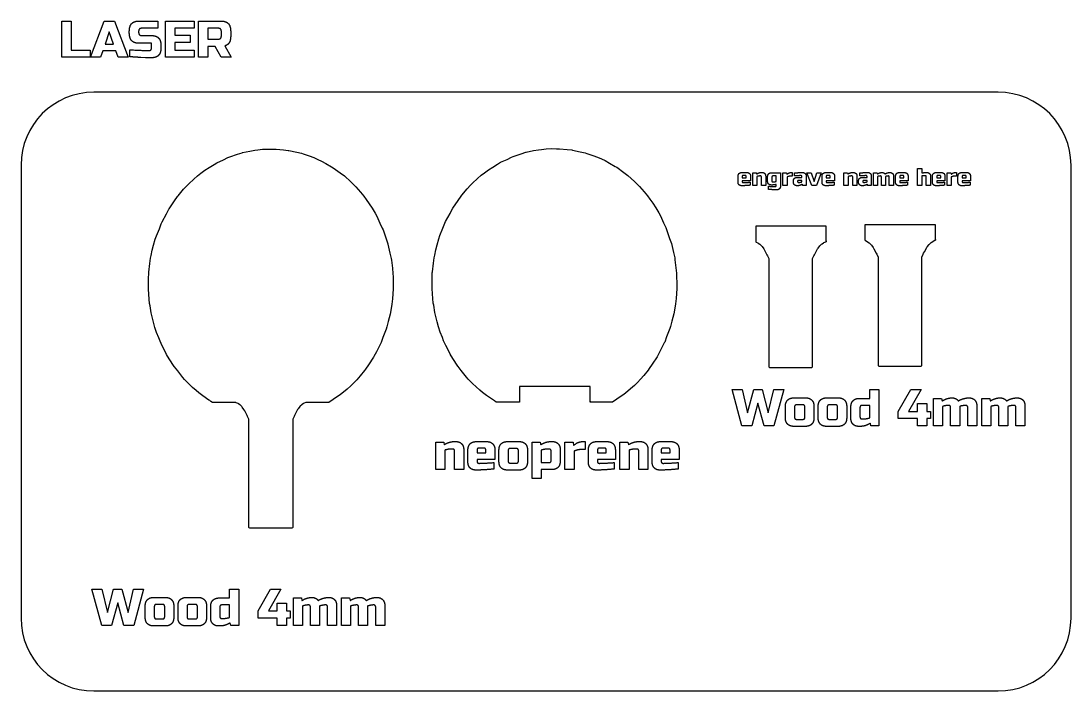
# Model space of a CAD drawing. Header units: millimetres. Extents: x -428 to 298, y -146 to 695.
# Drawn here: x -423 to 298, y 235 to 695 of the extents above; entities that cross this region are included whole.
import ezdxf

# ---------------------------------------------------------------- set-up
doc = ezdxf.new("R2010")
doc.units = ezdxf.units.MM
doc.header["$MEASUREMENT"] = 0
doc.layers.add('Predefinito', color=18, linetype='Continuous', true_color=0x000000)

msp = doc.modelspace()

# ---------------------------------------------------------------- linework, layer by layer
at = {"layer": 'Predefinito'}
for p, q in [((-394.87, 670), (-394.87, 694.9)), ((-394.87, 694.9), (-388.46, 694.9)), ((-388.46, 694.9), (-388.46, 674.98)), ((-375.38, 670), (-365.95, 694.9)), ((-365.95, 694.9), (-358.84, 694.9)), ((-358.84, 694.9), (-349.41, 670)), ((-341.5, 694.9), (-329.02, 694.9)), ((-329.02, 694.9), (-329.02, 689.92)), ((-323.73, 670), (-323.73, 694.9)), ((-323.73, 694.9), (-303.98, 694.9)), ((-303.98, 694.9), (-303.98, 689.92)), ((-301.07, 694.9), (-286.13, 694.9)), ((-301.07, 670), (-301.07, 694.9)), ((-362.39, 687.43), (-365.24, 679.07)), ((-359.55, 679.07), (-362.39, 687.43)), ((-348.62, 686.72), (-348.62, 687.79)), ((-342.22, 687.79), (-342.22, 687.07)), ((-329.02, 689.92), (-340.08, 689.92)), ((-303.98, 689.92), (-317.32, 689.92)), ((-317.32, 689.92), (-317.32, 685.12)), ((-317.32, 685.12), (-306.83, 685.12)), ((-306.83, 685.12), (-306.83, 680.14)), ((-287.56, 689.92), (-294.67, 689.92)), ((-294.67, 689.92), (-294.67, 682.45)), ((-285.42, 684.58), (-285.42, 687.79)), ((-279.02, 687.79), (-279.02, 684.58)), ((-365.24, 679.07), (-359.55, 679.07)), ((-333.32, 679.6), (-341.5, 679.6)), ((-340.08, 684.94), (-333.68, 684.94)), ((-333.32, 676.4), (-333.32, 679.6)), ((-326.92, 678.18), (-326.92, 676.4)), ((-306.83, 680.14), (-317.32, 680.14)), ((-317.32, 680.14), (-317.32, 674.98)), ((-294.67, 682.45), (-287.56, 682.45)), ((-283.11, 677.83), (-278.66, 670)), ((-388.46, 674.98), (-375.48, 674.98)), ((-375.48, 674.98), (-375.48, 670)), ((-366.84, 674.45), (-368.44, 670)), ((-357.95, 674.45), (-366.84, 674.45)), ((-356.35, 670), (-357.95, 674.45)), ((-348.3, 670.36), (-348.3, 675.16)), ((-317.32, 674.98), (-303.98, 674.98)), ((-303.98, 674.98), (-303.98, 670)), ((-289.69, 677.47), (-294.67, 677.47)), ((-294.67, 677.47), (-294.67, 670)), ((-285.6, 670), (-289.69, 677.47)), ((-375.48, 670), (-394.87, 670)), ((-368.44, 670), (-375.38, 670)), ((-349.41, 670), (-356.35, 670)), ((-337.52, 669.71), (-340.79, 669.86)), ((-303.98, 670), (-323.73, 670)), ((-294.67, 670), (-301.07, 670)), ((-278.66, 670), (-285.6, 670)), ((248, 646), (-373, 646)), ((-265.82, 605.63, 11), (-262.49, 606.26, 11)), ((-262.49, 606.26, 11), (-260.45, 606.47, 11)), ((-260.45, 606.47, 11), (-257.06, 606.83, 11)), ((-257.06, 606.83, 11), (-253.69, 607, 11)), ((-253.69, 607, 11), (-249.95, 606.98, 11)), ((-249.95, 606.98, 11), (-247.88, 606.97, 11)), ((-247.88, 606.97, 11), (-242.83, 606.41, 11)), ((-242.83, 606.41, 11), (-239.46, 606.11, 11)), ((-239.46, 606.11, 11), (-239.1, 606.07, 11)), ((-239.1, 606.07, 11), (-233.7, 604.88, 11)), ((-288.46, 597.62, 11), (-283.96, 599.65, 11)), ((-283.96, 599.65, 11), (-280.88, 601.16, 11)), ((-280.88, 601.16, 11), (-279.69, 601.7, 11)), ((-279.69, 601.7, 11), (-274.41, 603.41, 11)), ((-274.41, 603.41, 11), (-271.19, 604.49, 11)), ((-271.19, 604.49, 11), (-270.83, 604.57, 11)), ((-270.83, 604.57, 11), (-265.82, 605.63, 11)), ((-233.7, 604.88, 11), (-230.4, 604.12, 11)), ((-230.4, 604.12, 11), (-229.18, 603.71, 11)), ((-229.18, 603.71, 11), (-225.08, 602.34, 11)), ((-225.08, 602.34, 11), (-221.89, 601.14, 11)), ((-221.89, 601.14, 11), (-219.24, 599.93, 11)), ((-219.24, 599.93, 11), (-216.7, 598.77, 11)), ((-216.7, 598.77, 11), (-213.67, 597.14, 11)), ((-423, 596), (-423, 285)), ((-299.45, 590.42, 11), (-296.76, 592.46, 11)), ((-296.76, 592.46, 11), (-293.87, 594.39, 11)), ((-293.87, 594.39, 11), (-290.46, 596.42, 11)), ((-290.46, 596.42, 11), (-288.46, 597.62, 11)), ((-213.67, 597.14, 11), (-209.79, 594.85, 11)), ((-209.79, 594.85, 11), (-208.66, 594.19, 11)), ((-208.66, 594.19, 11), (-203.79, 590.58, 11)), ((192.59, 581.99), (192.59, 593.55)), ((192.59, 593.55), (195.48, 593.55)), ((195.48, 593.55), (195.48, 590.58)), ((298, 285), (298, 596)), ((-307.7, 583.24, 11), (-304.33, 586.42, 11)), ((-304.33, 586.42, 11), (-301.69, 588.73, 11)), ((-301.69, 588.73, 11), (-299.45, 590.42, 11)), ((-203.79, 590.58, 11), (-200.97, 588.54, 11)), ((-200.97, 588.54, 11), (-200.95, 588.52, 11)), ((-200.95, 588.52, 11), (-196.48, 584.42, 11)), ((-196.48, 584.42, 11), (-193.92, 582.01, 11)), ((69.36, 584.3), (69.36, 588.27)), ((72.01, 590.91), (75.31, 590.91)), ((72.25, 588.18), (72.25, 587.27)), ((72.25, 587.27), (75.06, 587.27)), ((77.95, 585.21), (72.25, 585.21)), ((72.25, 585.21), (72.25, 584.55)), ((74.4, 588.84), (72.91, 588.84)), ((75.06, 587.27), (75.06, 588.18)), ((77.62, 584.22), (77.62, 582.15)), ((77.95, 588.27), (77.95, 585.21)), ((79.42, 581.99), (79.42, 590.74)), ((79.42, 590.74), (81.98, 590.74)), ((81.98, 590.74), (82.15, 589.92)), ((82.32, 588.18), (82.32, 581.99)), ((84.88, 588.51), (84.3, 588.51)), ((85.12, 590.91), (85.87, 590.91)), ((85.46, 581.99), (85.46, 587.93)), ((88.35, 588.43), (88.35, 581.99)), ((89.7, 584.8), (89.7, 588.1)), ((92.35, 590.74), (98.46, 590.74)), ((92.59, 587.85), (92.59, 585.13)), ((93.17, 584.55), (93.58, 584.55)), ((95.57, 588.51), (93.25, 588.51)), ((95.57, 584.71), (95.57, 588.51)), ((98.46, 590.74), (98.46, 581.49)), ((100.15, 581.99), (100.15, 590.74)), ((100.15, 590.74), (102.72, 590.74)), ((102.72, 590.74), (102.88, 589.67)), ((103.05, 587.85), (103.05, 581.99)), ((106.6, 588.35), (105.19, 588.35)), ((105.85, 590.91), (106.6, 590.91)), ((106.6, 590.91), (106.6, 588.35)), ((107.38, 584.3), (107.38, 585.04)), ((108.21, 588.51), (108.21, 590.58)), ((109.86, 587.52), (113.25, 587.52)), ((110.27, 584.88), (110.27, 584.71)), ((113.25, 585.46), (110.85, 585.46)), ((110.85, 584.14), (111.26, 584.14)), ((113.25, 587.52), (113.25, 588.18)), ((113.25, 584.47), (113.25, 585.46)), ((116.14, 588.43), (116.14, 581.99)), ((119.93, 581.99), (116.62, 590.74)), ((116.62, 590.74), (119.68, 590.74)), ((119.68, 590.74), (121.58, 584.8)), ((121.58, 584.8), (123.48, 590.74)), ((126.53, 590.74), (123.23, 581.99)), ((123.48, 590.74), (126.53, 590.74)), ((127.03, 584.3), (127.03, 588.27)), ((129.68, 590.91), (132.98, 590.91)), ((129.92, 588.18), (129.92, 587.27)), ((129.92, 587.27), (132.73, 587.27)), ((135.62, 585.21), (129.92, 585.21)), ((129.92, 585.21), (129.92, 584.55)), ((132.07, 588.84), (130.59, 588.84)), ((132.73, 587.27), (132.73, 588.18)), ((135.29, 584.22), (135.29, 582.15)), ((135.62, 588.27), (135.62, 585.21)), ((142.08, 581.99), (142.08, 590.74)), ((142.08, 590.74), (144.64, 590.74)), ((144.64, 590.74), (144.81, 589.92)), ((144.98, 588.18), (144.98, 581.99)), ((147.54, 588.51), (146.96, 588.51)), ((147.78, 590.91), (148.53, 590.91)), ((148.12, 581.99), (148.12, 587.93)), ((151.01, 588.43), (151.01, 581.99)), ((152.11, 584.3), (152.11, 585.04)), ((152.94, 588.51), (152.94, 590.58)), ((154.59, 587.52), (157.98, 587.52)), ((155.01, 584.88), (155.01, 584.71)), ((157.98, 585.46), (155.58, 585.46)), ((155.58, 584.14), (156, 584.14)), ((157.98, 587.52), (157.98, 588.18)), ((157.98, 584.47), (157.98, 585.46)), ((160.87, 588.43), (160.87, 581.99)), ((162.35, 581.99), (162.35, 590.74)), ((162.35, 590.74), (164.91, 590.74)), ((164.91, 590.74), (165.07, 589.92)), ((165.24, 588.18), (165.24, 581.99)), ((167.22, 588.51), (167.14, 588.51)), ((167.8, 581.99), (167.8, 587.93)), ((168.05, 590.91), (168.21, 590.91)), ((170.69, 588.18), (170.69, 581.99)), ((172.67, 588.51), (172.59, 588.51)), ((173.25, 581.99), (173.25, 587.93)), ((173.5, 590.91), (173.66, 590.91)), ((176.14, 588.43), (176.14, 581.99)), ((177.54, 584.3), (177.54, 588.27)), ((180.18, 590.91), (183.48, 590.91)), ((180.43, 588.18), (180.43, 587.27)), ((180.43, 587.27), (183.24, 587.27)), ((186.13, 585.21), (180.43, 585.21)), ((180.43, 585.21), (180.43, 584.55)), ((182.57, 588.84), (181.09, 588.84)), ((183.24, 587.27), (183.24, 588.18)), ((185.8, 584.22), (185.8, 582.15)), ((186.13, 588.27), (186.13, 585.21)), ((195.48, 588.51), (195.48, 581.99)), ((198.04, 588.68), (197.46, 588.68)), ((198.29, 590.91), (199.03, 590.91)), ((198.62, 581.99), (198.62, 588.1)), ((201.51, 588.43), (201.51, 581.99)), ((202.86, 584.3), (202.86, 588.27)), ((205.51, 590.91), (208.81, 590.91)), ((205.76, 588.18), (205.76, 587.27)), ((205.76, 587.27), (208.56, 587.27)), ((211.46, 585.21), (205.76, 585.21)), ((205.76, 585.21), (205.76, 584.55)), ((207.9, 588.84), (206.42, 588.84)), ((208.56, 587.27), (208.56, 588.18)), ((211.13, 584.22), (211.13, 582.15)), ((211.46, 588.27), (211.46, 585.21)), ((212.93, 581.99), (212.93, 590.74)), ((212.93, 590.74), (215.49, 590.74)), ((215.49, 590.74), (215.65, 589.67)), ((215.82, 587.85), (215.82, 581.99)), ((219.37, 588.35), (217.97, 588.35)), ((218.63, 590.91), (219.37, 590.91)), ((219.37, 590.91), (219.37, 588.35)), ((220.4, 584.3), (220.4, 588.27)), ((223.04, 590.91), (226.35, 590.91)), ((223.29, 588.18), (223.29, 587.27)), ((223.29, 587.27), (226.1, 587.27)), ((228.99, 585.21), (223.29, 585.21)), ((223.29, 585.21), (223.29, 584.55)), ((225.44, 588.84), (223.95, 588.84)), ((226.1, 587.27), (226.1, 588.18)), ((228.66, 584.22), (228.66, 582.15)), ((228.99, 588.27), (228.99, 585.21)), ((-315.08, 575, 11), (-311.36, 579.37, 11)), ((-311.36, 579.37, 11), (-308.99, 582.02, 11)), ((-308.99, 582.02, 11), (-307.7, 583.24, 11)), ((-193.92, 582.01, 11), (-193.01, 580.99, 11)), ((-193.01, 580.99, 11), (-189.81, 577.38, 11)), ((-189.81, 577.38, 11), (-187.54, 574.64, 11)), ((82.32, 581.99), (79.42, 581.99)), ((88.35, 581.99), (85.46, 581.99)), ((90.2, 579.34), (90.2, 581.49)), ((92.76, 582.32), (92.18, 582.32)), ((95.57, 581.82), (95.57, 582.65)), ((103.05, 581.99), (100.15, 581.99)), ((110.44, 581.82), (109.86, 581.82)), ((113.58, 581.99), (113.41, 582.81)), ((116.14, 581.99), (113.58, 581.99)), ((123.23, 581.99), (119.93, 581.99)), ((144.98, 581.99), (142.08, 581.99)), ((151.01, 581.99), (148.12, 581.99)), ((155.17, 581.82), (154.59, 581.82)), ((158.31, 581.99), (158.15, 582.81)), ((160.87, 581.99), (158.31, 581.99)), ((165.24, 581.99), (162.35, 581.99)), ((170.69, 581.99), (167.8, 581.99)), ((176.14, 581.99), (173.25, 581.99)), ((195.48, 581.99), (192.59, 581.99)), ((201.51, 581.99), (198.62, 581.99)), ((215.82, 581.99), (212.93, 581.99)), ((-321.31, 566.08, 11), (-317.61, 571.48, 11)), ((-317.61, 571.48, 11), (-315.56, 574.44, 11)), ((-315.56, 574.44, 11), (-315.08, 575, 11)), ((-187.54, 574.64, 11), (-185.94, 572.42, 11)), ((-185.94, 572.42, 11), (-183.84, 569.5, 11)), ((-326.16, 557.05, 11), (-323.15, 562.59, 11)), ((-323.15, 562.59, 11), (-321.46, 565.8, 11)), ((-321.46, 565.8, 11), (-321.31, 566.08, 11)), ((-183.84, 569.5, 11), (-181.9, 566.47, 11)), ((-181.9, 566.47, 11), (-179.88, 562.97, 11)), ((-179.88, 562.97, 11), (-178.68, 560.88, 11)), ((-328.01, 552.34, 11), (-326.7, 555.76, 11)), ((-326.7, 555.76, 11), (-326.16, 557.05, 11)), ((-178.68, 560.88, 11), (-176.51, 556.04, 11)), ((-176.51, 556.04, 11), (-174.92, 552.76, 11)), ((-330.04, 547.48, 11), (-328.01, 552.34, 11)), ((-174.92, 552.76, 11), (-174.4, 551.6, 11)), ((-174.4, 551.6, 11), (-172.34, 545.43, 11)), ((-332.91, 537.49, 11), (-331.99, 541.06, 11)), ((-331.99, 541.06, 11), (-330.76, 545.1, 11)), ((-330.76, 545.1, 11), (-330.04, 547.48, 11)), ((-172.34, 545.43, 11), (-171.14, 541.96, 11)), ((-171.14, 541.96, 11), (-171.09, 541.79, 11)), ((-171.09, 541.79, 11), (-169.67, 535.6, 11)), ((-334.02, 532.12, 11), (-333.64, 533.96, 11)), ((-333.64, 533.96, 11), (-332.91, 537.49, 11)), ((-169.67, 535.6, 11), (-168.87, 531.99, 11)), ((-335.22, 522.52, 11), (-334.53, 528.45, 11)), ((-334.53, 528.45, 11), (-334.02, 532.12, 11)), ((-168.87, 531.99, 11), (-168.7, 530.7, 11)), ((-168.7, 530.7, 11), (-167.99, 525.23, 11)), ((-335.39, 518.05, 11), (-335.31, 521.76, 11)), ((-335.31, 521.76, 11), (-335.22, 522.52, 11)), ((-167.99, 525.23, 11), (-167.61, 521.54, 11)), ((-167.61, 521.54, 11), (-167.54, 519.2, 11)), ((-167.54, 519.2, 11), (-167.4, 514.69, 11)), ((-335.52, 511.34, 11), (-335.39, 518.05, 11)), ((-167.4, 514.69, 11), (-167.44, 510.98, 11)), ((-335.49, 510.95, 11), (-335.52, 511.34, 11)), ((-335.15, 507.26, 11), (-335.49, 510.95, 11)), ((-334.66, 501, 11), (-335.15, 507.26, 11)), ((-167.67, 507.64, 11), (-167.92, 504.11, 11)), ((-167.44, 510.98, 11), (-167.67, 507.64, 11)), ((-334.38, 499.44, 11), (-334.66, 501, 11)), ((-333.51, 494.5, 11), (-334.38, 499.44, 11)), ((-168.38, 500.44, 11), (-169.11, 496.18, 11)), ((-167.92, 504.11, 11), (-168.38, 500.44, 11)), ((-332.75, 490.88, 11), (-333.51, 494.5, 11)), ((-332, 488.17, 11), (-332.75, 490.88, 11)), ((-169.54, 493.65, 11), (-170.94, 488.58, 11)), ((-169.11, 496.18, 11), (-169.54, 493.65, 11)), ((-331.01, 484.6, 11), (-332, 488.17, 11)), ((-329.85, 481.12, 11), (-331.01, 484.6, 11)), ((-172.24, 483.45, 11), (-174.49, 477.71, 11)), ((-171.82, 485, 11), (-172.24, 483.45, 11)), ((-170.94, 488.58, 11), (-171.82, 485, 11)), ((-328.39, 477.31, 11), (-329.85, 481.12, 11)), ((-327.55, 475.12, 11), (-328.39, 477.31, 11)), ((-174.49, 477.71, 11), (-175.76, 474.27, 11)), ((-326, 471.83, 11), (-327.55, 475.12, 11)), ((-323.58, 467.02, 11), (-326, 471.83, 11)), ((-176, 473.66, 11), (-179, 467.82, 11)), ((-175.76, 474.27, 11), (-176, 473.66, 11)), ((-323.08, 466.01, 11), (-323.58, 467.02, 11)), ((-321.17, 462.96, 11), (-323.08, 466.01, 11)), ((-317.86, 457.73, 11), (-321.17, 462.96, 11)), ((-180.92, 464.19, 11), (-184.32, 458.96, 11)), ((-180.66, 464.59, 11), (-180.92, 464.19, 11)), ((-179, 467.82, 11), (-180.66, 464.59, 11)), ((-317.65, 457.46, 11), (-317.86, 457.73, 11)), ((-315.41, 454.69, 11), (-317.65, 457.46, 11)), ((-311.89, 450.18, 11), (-315.41, 454.69, 11)), ((-187.2, 454.91, 11), (-190.08, 451.35, 11)), ((-186.33, 455.98, 11), (-187.2, 454.91, 11)), ((-184.32, 458.96, 11), (-186.33, 455.98, 11)), ((-310.62, 448.85, 11), (-311.89, 450.18, 11)), ((-307.8, 445.88, 11), (-310.62, 448.85, 11)), ((-192.41, 448.67, 11), (-194.49, 446.56, 11)), ((-190.08, 451.35, 11), (-192.41, 448.67, 11)), ((-305.26, 443.44, 11), (-307.8, 445.88, 11)), ((-302.7, 441.24, 11), (-305.26, 443.44, 11)), ((-300.85, 439.65, 11), (-302.7, 441.24, 11)), ((-199.14, 442.15, 11), (-202.63, 439.24, 11)), ((-196.52, 444.49, 11), (-199.14, 442.15, 11)), ((-194.49, 446.56, 11), (-196.52, 444.49, 11)), ((72, 417), (65.24, 441.9)), ((65.24, 441.9), (72.18, 441.9)), ((72.18, 441.9), (75.91, 425.89)), ((75.91, 425.89), (80.18, 441.9)), ((80.18, 441.9), (85.87, 441.9)), ((85.87, 441.9), (90.14, 425.89)), ((90.14, 425.89), (93.88, 441.9)), ((93.88, 441.9), (100.81, 441.9)), ((100.81, 441.9), (94.05, 417)), ((159.87, 435.85), (159.87, 441.9)), ((159.87, 441.9), (166.09, 441.9)), ((166.09, 441.9), (166.09, 417)), ((179.4, 426.96), (187.93, 441.9)), ((195.05, 441.9), (186.51, 426.96)), ((187.93, 441.9), (195.05, 441.9)), ((-298.06, 437.57, 11), (-300.85, 439.65, 11)), ((-294, 434.74, 11), (-298.06, 437.57, 11)), ((-293.4, 434.31, 11), (-294, 434.74, 11)), ((-292.55, 433.79, 11), (-293.4, 434.31, 11)), ((-291.39, 433.08, 11), (-292.55, 433.79, 11)), ((-286.29, 433.08, 11), (-291.39, 433.08, 11)), ((-275.5, 433.08, 11), (-286.29, 433.08, 11)), ((-275.16, 432.91, 11), (-275.5, 433.08, 11)), ((-273.99, 432.34, 11), (-275.16, 432.91, 11)), ((-227.43, 433.08, 11), (-228.59, 432.51, 11)), ((-227.02, 433.08, 11), (-227.43, 433.08, 11)), ((-216.63, 433.08, 11), (-227.02, 433.08, 11)), ((-211.53, 433.08, 11), (-216.63, 433.08, 11)), ((-208.67, 435.04, 11), (-211.53, 433.08, 11)), ((-203.57, 438.46, 11), (-208.67, 435.04, 11)), ((-202.63, 439.24, 11), (-203.57, 438.46, 11)), ((107.61, 436.21), (115.79, 436.21)), ((130.1, 436.21), (138.28, 436.21)), ((152.58, 435.85), (159.87, 435.85)), ((203.62, 417), (203.62, 435.85)), ((203.62, 435.85), (209.13, 435.85)), ((209.13, 435.85), (209.49, 434.07)), ((215.89, 436.21), (216.25, 436.21)), ((227.63, 436.21), (227.98, 436.21)), ((236.67, 417), (236.67, 435.85)), ((236.67, 435.85), (242.18, 435.85)), ((242.18, 435.85), (242.54, 434.07)), ((248.94, 436.21), (249.3, 436.21)), ((260.68, 436.21), (261.04, 436.21)), ((-273.69, 432.12, 11), (-273.99, 432.34, 11)), ((-272.66, 431.39, 11), (-273.69, 432.12, 11)), ((-272.39, 431.12, 11), (-272.66, 431.39, 11)), ((-271.43, 430.2, 11), (-272.39, 431.12, 11)), ((-271.08, 429.74, 11), (-271.43, 430.2, 11)), ((-269.89, 428.17, 11), (-271.08, 429.74, 11)), ((-269.4, 427.25, 11), (-269.89, 428.17, 11)), ((-267.73, 424.14, 11), (-269.4, 427.25, 11)), ((-233.03, 428.17, 11), (-234.71, 425.05, 11)), ((-232.68, 428.63, 11), (-233.03, 428.17, 11)), ((-231.49, 430.2, 11), (-232.68, 428.63, 11)), ((-231.21, 430.47, 11), (-231.49, 430.2, 11)), ((-230.26, 431.39, 11), (-231.21, 430.47, 11)), ((-229.96, 431.61, 11), (-230.26, 431.39, 11)), ((-228.93, 432.34, 11), (-229.96, 431.61, 11)), ((-228.59, 432.51, 11), (-228.93, 432.34, 11)), ((83.03, 432.47), (78.76, 417)), ((87.29, 417), (83.03, 432.47)), ((101.92, 422.34), (101.92, 430.52)), ((108.14, 429.98), (108.14, 422.87)), ((113.84, 431.41), (109.57, 431.41)), ((115.26, 422.87), (115.26, 429.98)), ((121.48, 430.52), (121.48, 422.34)), ((124.4, 422.34), (124.4, 430.52)), ((130.63, 429.98), (130.63, 422.87)), ((136.32, 431.41), (132.05, 431.41)), ((137.74, 422.87), (137.74, 429.98)), ((143.97, 430.52), (143.97, 422.34)), ((146.89, 421.98), (146.89, 430.16)), ((153.11, 429.63), (153.11, 423.05)), ((159.87, 431.05), (154.53, 431.05)), ((159.87, 422.51), (159.87, 431.05)), ((179.4, 421.98), (179.4, 426.96)), ((186.51, 426.96), (192.56, 426.96)), ((192.56, 426.96), (192.56, 432.29)), ((192.56, 432.29), (198.96, 432.29)), ((198.96, 432.29), (198.96, 426.96)), ((198.96, 426.96), (201.45, 426.96)), ((201.45, 426.96), (201.45, 421.98)), ((209.84, 430.34), (209.84, 417)), ((214.11, 431.05), (213.93, 431.05)), ((215.36, 417), (215.36, 429.8)), ((221.58, 430.34), (221.58, 417)), ((225.85, 431.05), (225.67, 431.05)), ((227.09, 417), (227.09, 429.8)), ((233.32, 430.87), (233.32, 417)), ((242.9, 430.34), (242.9, 417)), ((247.17, 431.05), (246.99, 431.05)), ((248.41, 417), (248.41, 429.8)), ((254.63, 430.34), (254.63, 417)), ((258.9, 431.05), (258.73, 431.05)), ((260.15, 417), (260.15, 429.8)), ((266.37, 430.87), (266.37, 417)), ((-267.42, 423.51, 11), (-267.73, 424.14, 11)), ((-266.47, 421.5, 11), (-267.42, 423.51, 11)), ((-266.47, 403.89, 11), (-266.47, 421.5, 11)), ((-235.5, 423.51, 11), (-236.45, 421.5, 11)), ((-236.45, 421.5, 11), (-236.45, 397.08, 11)), ((-235.2, 424.14, 11), (-235.5, 423.51, 11)), ((-234.71, 425.05, 11), (-235.2, 424.14, 11)), ((109.57, 421.45), (113.84, 421.45)), ((132.05, 421.45), (136.32, 421.45)), ((154.36, 421.8), (155.6, 421.8)), ((160.58, 417), (160.23, 418.78)), ((192.56, 421.98), (179.4, 421.98)), ((192.56, 417), (192.56, 421.98)), ((201.45, 421.98), (198.96, 421.98)), ((198.96, 421.98), (198.96, 417)), ((78.76, 417), (72, 417)), ((94.05, 417), (87.29, 417)), ((115.79, 416.64), (107.61, 416.64)), ((138.28, 416.64), (130.1, 416.64)), ((153.82, 416.64), (152.22, 416.64)), ((166.09, 417), (160.58, 417)), ((198.96, 417), (192.56, 417)), ((209.84, 417), (203.62, 417)), ((221.58, 417), (215.36, 417)), ((233.32, 417), (227.09, 417)), ((242.9, 417), (236.67, 417)), ((254.63, 417), (248.41, 417)), ((266.37, 417), (260.15, 417)), ((-266.47, 400.66, 11), (-266.47, 403.89, 11)), ((-138.22, 387), (-138.22, 405.85)), ((-138.22, 405.85), (-132.71, 405.85)), ((-132.71, 405.85), (-132.35, 404.07)), ((-125.95, 406.21), (-124.35, 406.21)), ((-110.4, 406.21), (-103.29, 406.21)), ((-89.09, 406.21), (-80.91, 406.21)), ((-71.95, 380.95), (-71.95, 405.85)), ((-71.95, 405.85), (-66.43, 405.85)), ((-66.43, 405.85), (-66.08, 404.07)), ((-59.68, 406.21), (-58.07, 406.21)), ((-49.46, 387), (-49.46, 405.85)), ((-49.46, 405.85), (-43.95, 405.85)), ((-43.95, 405.85), (-43.59, 403.54)), ((-37.19, 406.21), (-35.59, 406.21)), ((-35.59, 406.21), (-35.59, 400.7)), ((-27.68, 406.21), (-20.57, 406.21)), ((-11.71, 387), (-11.71, 405.85)), ((-11.71, 405.85), (-6.2, 405.85)), ((-6.2, 405.85), (-5.84, 404.07)), ((0.56, 406.21), (2.16, 406.21)), ((16.11, 406.21), (23.22, 406.21)), ((-266.47, 396.44, 11), (-266.47, 400.66, 11)), ((-236.45, 397.08, 11), (-236.45, 396.44, 11)), ((-132, 400.34), (-132, 387)), ((-126.48, 401.05), (-127.73, 401.05)), ((-125.24, 387), (-125.24, 399.8)), ((-119.01, 400.87), (-119.01, 387)), ((-116.09, 391.98), (-116.09, 400.52)), ((-109.87, 400.34), (-109.87, 398.38)), ((-109.87, 398.38), (-103.82, 398.38)), ((-105.24, 401.76), (-108.45, 401.76)), ((-103.82, 398.38), (-103.82, 400.34)), ((-97.6, 400.52), (-97.6, 393.94)), ((-94.78, 392.34), (-94.78, 400.52)), ((-88.56, 399.98), (-88.56, 392.87)), ((-82.87, 401.41), (-87.14, 401.41)), ((-81.45, 392.87), (-81.45, 399.98)), ((-75.22, 400.52), (-75.22, 392.34)), ((-65.72, 400.34), (-65.72, 391.8)), ((-60.21, 401.05), (-61.45, 401.05)), ((-58.96, 393.22), (-58.96, 399.8)), ((-52.74, 400.87), (-52.74, 392.69)), ((-43.24, 399.63), (-43.24, 387)), ((-35.59, 400.7), (-38.61, 400.7)), ((-33.38, 391.98), (-33.38, 400.52)), ((-27.15, 400.34), (-27.15, 398.38)), ((-27.15, 398.38), (-21.1, 398.38)), ((-22.53, 401.76), (-25.73, 401.76)), ((-21.1, 398.38), (-21.1, 400.34)), ((-14.88, 400.52), (-14.88, 393.94)), ((-5.49, 400.34), (-5.49, 387)), ((0.03, 401.05), (-1.22, 401.05)), ((1.27, 387), (1.27, 399.8)), ((7.5, 400.87), (7.5, 387)), ((10.42, 391.98), (10.42, 400.52)), ((16.64, 400.34), (16.64, 398.38)), ((16.64, 398.38), (22.69, 398.38)), ((21.27, 401.76), (18.06, 401.76)), ((22.69, 398.38), (22.69, 400.34)), ((28.91, 400.52), (28.91, 393.94)), ((-266.47, 388.24, 11), (-266.47, 396.44, 11)), ((-236.45, 396.44, 11), (-236.45, 380.14, 11)), ((-97.6, 393.94), (-109.87, 393.94)), ((-109.87, 393.94), (-109.87, 392.51)), ((-98.31, 391.8), (-98.31, 387.36)), ((-87.14, 391.45), (-82.87, 391.45)), ((-65.72, 391.8), (-60.39, 391.8)), ((-14.88, 393.94), (-27.15, 393.94)), ((-27.15, 393.94), (-27.15, 392.51)), ((-15.59, 391.8), (-15.59, 387.36)), ((28.91, 393.94), (16.64, 393.94)), ((16.64, 393.94), (16.64, 392.51)), ((28.2, 391.8), (28.2, 387.36)), ((-266.47, 371.1, 11), (-266.47, 388.24, 11)), ((-132, 387), (-138.22, 387)), ((-119.01, 387), (-125.24, 387)), ((-80.91, 386.64), (-89.09, 386.64)), ((-65.72, 387), (-65.72, 380.95)), ((-58.43, 387), (-65.72, 387)), ((-43.24, 387), (-49.46, 387)), ((-5.49, 387), (-11.71, 387)), ((7.5, 387), (1.27, 387)), ((-236.45, 380.14, 11), (-236.45, 371.1, 11)), ((-65.72, 380.95), (-71.95, 380.95)), ((-266.47, 351.65, 11), (-266.47, 371.1, 11)), ((-236.45, 371.1, 11), (-236.45, 347.25, 11)), ((-266.47, 347.25, 11), (-266.47, 351.65, 11)), ((-266.22, 347.01, 11), (-266.47, 347.25, 11)), ((-265.92, 346.71, 11), (-266.22, 347.01, 11)), ((-258.67, 346.71, 11), (-265.92, 346.71, 11)), ((-251.98, 346.71, 11), (-258.67, 346.71, 11)), ((-247.72, 346.71, 11), (-251.98, 346.71, 11)), ((-246.68, 346.71, 11), (-247.72, 346.71, 11)), ((-244.02, 346.71, 11), (-246.68, 346.71, 11)), ((-241.05, 346.71, 11), (-244.02, 346.71, 11)), ((-237.02, 346.71, 11), (-241.05, 346.71, 11)), ((-236.98, 346.71, 11), (-237.02, 346.71, 11)), ((-236.97, 346.72, 11), (-236.98, 346.71, 11)), ((-236.98, 346.71, 11), (-236.98, 346.71, 11)), ((-236.67, 347.02, 11), (-236.97, 346.72, 11)), ((-236.45, 347.25, 11), (-236.67, 347.02, 11)), ((-367.6, 280), (-374.36, 304.9)), ((-374.36, 304.9), (-367.42, 304.9)), ((-367.42, 304.9), (-363.68, 288.89)), ((-363.68, 288.89), (-359.42, 304.9)), ((-359.42, 304.9), (-353.72, 304.9)), ((-353.72, 304.9), (-349.46, 288.89)), ((-349.46, 288.89), (-345.72, 304.9)), ((-345.72, 304.9), (-338.79, 304.9)), ((-338.79, 304.9), (-345.54, 280)), ((-279.73, 298.85), (-279.73, 304.9)), ((-279.73, 304.9), (-273.5, 304.9)), ((-273.5, 304.9), (-273.5, 280)), ((-260.2, 289.96), (-251.66, 304.9)), ((-244.55, 304.9), (-253.09, 289.96)), ((-251.66, 304.9), (-244.55, 304.9)), ((-331.99, 299.21), (-323.81, 299.21)), ((-309.5, 299.21), (-301.32, 299.21)), ((-287.02, 298.85), (-279.73, 298.85)), ((-235.98, 280), (-235.98, 298.85)), ((-235.98, 298.85), (-230.47, 298.85)), ((-230.47, 298.85), (-230.11, 297.07)), ((-223.71, 299.21), (-223.35, 299.21)), ((-211.97, 299.21), (-211.62, 299.21)), ((-202.93, 280), (-202.93, 298.85)), ((-202.93, 298.85), (-197.41, 298.85)), ((-197.41, 298.85), (-197.06, 297.07)), ((-190.66, 299.21), (-190.3, 299.21)), ((-178.92, 299.21), (-178.56, 299.21)), ((-356.57, 295.47), (-360.84, 280)), ((-352.3, 280), (-356.57, 295.47)), ((-337.68, 285.34), (-337.68, 293.52)), ((-331.45, 292.98), (-331.45, 285.87)), ((-325.76, 294.41), (-330.03, 294.41)), ((-324.34, 285.87), (-324.34, 292.98)), ((-318.11, 293.52), (-318.11, 285.34)), ((-315.19, 285.34), (-315.19, 293.52)), ((-308.97, 292.98), (-308.97, 285.87)), ((-303.28, 294.41), (-307.55, 294.41)), ((-301.85, 285.87), (-301.85, 292.98)), ((-295.63, 293.52), (-295.63, 285.34)), ((-292.71, 284.98), (-292.71, 293.16)), ((-286.49, 292.63), (-286.49, 286.05)), ((-279.73, 294.05), (-285.06, 294.05)), ((-279.73, 285.51), (-279.73, 294.05)), ((-260.2, 284.98), (-260.2, 289.96)), ((-253.09, 289.96), (-247.04, 289.96)), ((-247.04, 289.96), (-247.04, 295.29)), ((-247.04, 295.29), (-240.64, 295.29)), ((-240.64, 295.29), (-240.64, 289.96)), ((-240.64, 289.96), (-238.15, 289.96)), ((-238.15, 289.96), (-238.15, 284.98)), ((-229.75, 293.34), (-229.75, 280)), ((-225.49, 294.05), (-225.66, 294.05)), ((-224.24, 280), (-224.24, 292.8)), ((-218.02, 293.34), (-218.02, 280)), ((-213.75, 294.05), (-213.93, 294.05)), ((-212.5, 280), (-212.5, 292.8)), ((-206.28, 293.87), (-206.28, 280)), ((-196.7, 293.34), (-196.7, 280)), ((-192.43, 294.05), (-192.61, 294.05)), ((-191.19, 280), (-191.19, 292.8)), ((-184.96, 293.34), (-184.96, 280)), ((-180.7, 294.05), (-180.87, 294.05)), ((-179.45, 280), (-179.45, 292.8)), ((-173.22, 293.87), (-173.22, 280)), ((-330.03, 284.45), (-325.76, 284.45)), ((-307.55, 284.45), (-303.28, 284.45)), ((-285.24, 284.8), (-284, 284.8)), ((-279.02, 280), (-279.37, 281.78)), ((-247.04, 284.98), (-260.2, 284.98)), ((-247.04, 280), (-247.04, 284.98)), ((-238.15, 284.98), (-240.64, 284.98)), ((-240.64, 284.98), (-240.64, 280)), ((-360.84, 280), (-367.6, 280)), ((-345.54, 280), (-352.3, 280)), ((-323.81, 279.64), (-331.99, 279.64)), ((-301.32, 279.64), (-309.5, 279.64)), ((-285.78, 279.64), (-287.38, 279.64)), ((-273.5, 280), (-279.02, 280)), ((-240.64, 280), (-247.04, 280)), ((-229.75, 280), (-235.98, 280)), ((-218.02, 280), (-224.24, 280)), ((-206.28, 280), (-212.5, 280)), ((-196.7, 280), (-202.93, 280)), ((-184.96, 280), (-191.19, 280)), ((-173.22, 280), (-179.45, 280)), ((-373, 235), (248, 235))]:
    msp.add_line(p, q, dxfattribs=at)
for points in [[(-80.75, 433.37), (-91.54, 433.37), (-96.64, 433.37), (-97.8, 434.08), (-98.65, 434.6), (-99.25, 435.03), (-103.31, 437.86), (-106.1, 439.94), (-107.95, 441.53), (-110.51, 443.73), (-113.05, 446.17), (-115.87, 449.14), (-117.14, 450.47), (-120.66, 454.98), (-122.9, 457.75), (-123.11, 458.02), (-126.42, 463.25), (-128.33, 466.3), (-128.83, 467.31), (-131.25, 472.12), (-132.8, 475.41), (-133.64, 477.6), (-135.1, 481.41), (-136.26, 484.89), (-137.25, 488.46), (-138, 491.17), (-138.76, 494.79), (-139.63, 499.73), (-139.91, 501.29), (-140.4, 507.55), (-140.74, 511.24), (-140.77, 511.63), (-140.64, 518.34), (-140.56, 522.05), (-140.47, 522.81), (-139.78, 528.74), (-139.27, 532.41), (-138.89, 534.25), (-138.16, 537.78), (-137.24, 541.35), (-136.01, 545.39), (-135.29, 547.77), (-133.26, 552.63), (-131.95, 556.05), (-131.41, 557.34), (-128.4, 562.87), (-126.71, 566.09), (-126.56, 566.37), (-122.86, 571.77), (-120.81, 574.73), (-120.33, 575.29), (-116.61, 579.66), (-114.25, 582.31), (-112.95, 583.53), (-109.58, 586.71), (-106.94, 589.02), (-104.7, 590.71), (-102.01, 592.75), (-99.12, 594.68), (-95.71, 596.71), (-93.71, 597.91), (-89.21, 599.94), (-86.13, 601.45), (-84.94, 601.99), (-79.66, 603.7), (-76.44, 604.78), (-76.08, 604.86), (-71.07, 605.92), (-67.74, 606.55), (-65.7, 606.76), (-62.32, 607.12), (-58.95, 607.28), (-55.2, 607.27), (-53.13, 607.26), (-48.08, 606.69), (-44.71, 606.4), (-44.35, 606.35), (-38.95, 605.17), (-35.65, 604.41), (-34.43, 604), (-30.33, 602.63), (-27.14, 601.43), (-24.49, 600.22), (-21.95, 599.06), (-18.92, 597.43), (-15.04, 595.14), (-13.91, 594.48), (-9.04, 590.87), (-6.22, 588.83), (-6.2, 588.81), (-1.73, 584.71), (0.83, 582.3), (1.74, 581.28), (4.94, 577.67), (7.21, 574.93), (8.81, 572.71), (10.91, 569.79), (12.85, 566.76), (14.87, 563.26), (16.07, 561.17), (18.24, 556.33), (19.83, 553.05), (20.35, 551.89), (22.41, 545.72), (23.61, 542.25), (23.66, 542.08), (25.08, 535.89), (25.88, 532.28), (26.05, 530.99), (26.76, 525.52), (27.14, 521.83), (27.21, 519.49), (27.35, 514.98), (27.31, 511.27), (27.08, 507.93), (26.83, 504.4), (26.37, 500.72), (25.64, 496.46), (25.21, 493.94), (23.81, 488.87), (22.93, 485.29), (22.5, 483.74), (20.26, 478), (18.99, 474.56), (18.75, 473.95), (15.75, 468.11), (14.09, 464.88), (13.83, 464.48), (10.43, 459.25), (8.42, 456.27), (7.55, 455.19), (4.67, 451.64), (2.34, 448.96), (0.26, 446.85), (-1.77, 444.78), (-4.39, 442.44), (-7.88, 439.53), (-8.82, 438.75), (-13.92, 435.33), (-16.78, 433.37), (-21.88, 433.37), (-32.27, 433.37)], [(129.95, 543.99), (129.95, 543.36), (129.95, 553.99), (81.48, 553.99), (81.48, 543.36)], [(205, 545), (205, 544.37), (205, 555), (156.53, 555), (156.53, 544.37)], [(81.48, 543.36), (81.82, 543.2), (82.98, 542.62), (83.28, 542.41), (84.31, 541.68), (84.59, 541.41), (85.54, 540.48), (85.89, 540.02), (87.08, 538.45), (87.57, 537.54), (89.25, 534.43), (89.55, 533.79), (90.5, 531.78), (90.5, 514.18), (90.5, 510.95), (90.5, 506.72), (90.5, 498.53), (90.5, 481.38), (90.5, 461.93), (90.5, 457.53), (90.75, 457.29), (91.05, 456.99), (98.3, 456.99), (104.99, 456.99), (109.25, 456.99), (110.29, 456.99), (112.96, 456.99), (115.92, 456.99), (119.95, 456.99), (119.99, 456.99), (120, 457), (120, 457), (120.3, 457.31), (120.52, 457.53), (120.52, 481.38), (120.52, 490.43), (120.52, 506.72), (120.52, 507.36), (120.52, 531.78), (121.48, 533.79), (121.78, 534.43), (122.27, 535.34), (123.94, 538.45), (124.29, 538.91), (125.48, 540.48), (125.76, 540.75), (126.72, 541.68), (127.02, 541.89), (128.04, 542.62), (128.38, 542.79), (129.55, 543.36), (129.95, 543.36)], [(156.53, 544.37), (156.87, 544.2), (158.03, 543.63), (158.33, 543.41), (159.36, 542.68), (159.64, 542.41), (160.59, 541.49), (160.94, 541.03), (162.13, 539.45), (162.62, 538.54), (164.3, 535.43), (164.6, 534.8), (165.56, 532.79), (165.56, 515.18), (165.56, 511.95), (165.56, 507.73), (165.56, 499.53), (165.56, 482.39), (165.56, 462.94), (165.56, 458.54), (165.8, 458.3), (166.1, 458), (173.35, 458), (180.05, 458), (184.3, 458), (185.34, 458), (188.01, 458), (190.97, 458), (195, 458), (195.04, 458), (195.05, 458), (195.05, 458.01), (195.35, 458.31), (195.57, 458.54), (195.57, 482.39), (195.57, 491.43), (195.57, 507.73), (195.57, 508.37), (195.57, 532.79), (196.53, 534.8), (196.83, 535.43), (197.32, 536.34), (199, 539.45), (199.34, 539.92), (200.53, 541.49), (200.81, 541.76), (201.77, 542.68), (202.07, 542.9), (203.09, 543.63), (203.43, 543.8), (204.6, 544.37), (205, 544.37)], [(-32.27, 434), (-32.27, 433.37), (-32.27, 444), (-80.75, 444), (-80.75, 433.37)]]:
    msp.add_lwpolyline(points, dxfattribs=at)
for centre, start, end in [((-373, 596), 90, 180), ((248, 596), 0, 90), ((-373, 285), 180, 270), ((248, 285), 270, 0)]:
    msp.add_arc(centre, 50, start, end, dxfattribs=at)
for points in [[(-348.62, 687.79), (-348.62, 691.52), (-346.93, 693.21)], [(-346.93, 693.21), (-345.24, 694.9), (-341.5, 694.9)], [(-286.13, 694.9), (-282.4, 694.9), (-280.71, 693.21)], [(-280.71, 693.21), (-279.02, 691.52), (-279.02, 687.79)], [(-346.93, 681.29), (-348.62, 682.98), (-348.62, 686.72)], [(-340.08, 689.92), (-342.22, 689.92), (-342.22, 687.79)], [(-342.22, 687.07), (-342.22, 684.94), (-340.08, 684.94)], [(-285.42, 687.79), (-285.42, 689.92), (-287.56, 689.92)], [(-341.5, 679.6), (-345.24, 679.6), (-346.93, 681.29)], [(-333.68, 684.94), (-330.19, 684.94), (-328.56, 683.3)], [(-328.56, 683.3), (-326.92, 681.67), (-326.92, 678.18)], [(-287.56, 682.45), (-285.42, 682.45), (-285.42, 684.58)], [(-280, 680), (-280.98, 678.36), (-283.11, 677.83)], [(-279.02, 684.58), (-279.02, 681.63), (-280, 680)], [(-348.3, 675.16), (-338.55, 674.62), (-335.1, 674.62)], [(-335.1, 674.62), (-334.28, 674.62), (-333.8, 675.1)], [(-333.8, 675.1), (-333.32, 675.58), (-333.32, 676.4)], [(-328.56, 671.28), (-330.19, 669.64), (-333.68, 669.64)], [(-326.92, 676.4), (-326.92, 672.92), (-328.56, 671.28)], [(-340.79, 669.86), (-344.42, 670.04), (-348.3, 670.36)], [(-333.68, 669.64), (-335.49, 669.64), (-337.52, 669.71)], [(69.36, 588.27), (69.36, 589.5), (70.06, 590.21)], [(70.04, 582.5), (69.36, 583.18), (69.36, 584.3)], [(70.06, 590.21), (70.77, 590.91), (72.01, 590.91)], [(72.91, 588.84), (72.25, 588.84), (72.25, 588.18)], [(72.25, 584.55), (72.25, 584.3), (72.42, 584.14)], [(72.42, 584.14), (72.58, 583.97), (72.83, 583.97)], [(72.83, 583.97), (74.47, 583.97), (77.62, 584.22)], [(75.06, 588.18), (75.06, 588.84), (74.4, 588.84)], [(75.31, 590.91), (76.55, 590.91), (77.25, 590.21)], [(77.25, 590.21), (77.95, 589.5), (77.95, 588.27)], [(82.15, 589.92), (82.93, 590.43), (83.74, 590.67)], [(84.3, 588.51), (83.42, 588.51), (82.32, 588.18)], [(83.74, 590.67), (84.56, 590.91), (85.12, 590.91)], [(85.29, 588.35), (85.12, 588.51), (84.88, 588.51)], [(85.46, 587.93), (85.46, 588.18), (85.29, 588.35)], [(85.87, 590.91), (86.99, 590.91), (87.67, 590.23)], [(87.67, 590.23), (88.35, 589.55), (88.35, 588.43)], [(89.7, 588.1), (89.7, 589.34), (90.4, 590.04)], [(90.38, 582.99), (89.7, 583.67), (89.7, 584.8)], [(90.4, 590.04), (91.11, 590.74), (92.35, 590.74)], [(93.25, 588.51), (92.59, 588.51), (92.59, 587.85)], [(92.59, 585.13), (92.59, 584.88), (92.76, 584.71)], [(92.76, 584.71), (92.92, 584.55), (93.17, 584.55)], [(93.58, 584.55), (94.63, 584.55), (95.57, 584.71)], [(102.88, 589.67), (104.3, 590.91), (105.85, 590.91)], [(105.19, 588.35), (104.15, 588.35), (103.05, 587.85)], [(107.38, 585.04), (107.38, 586.17), (108.06, 586.84)], [(108.06, 582.5), (107.38, 583.18), (107.38, 584.3)], [(108.06, 586.84), (108.73, 587.52), (109.86, 587.52)], [(108.21, 590.58), (111.23, 590.91), (113.66, 590.91)], [(110.3, 588.66), (109, 588.56), (108.21, 588.51)], [(110.44, 585.29), (110.27, 585.13), (110.27, 584.88)], [(110.27, 584.71), (110.27, 584.47), (110.44, 584.3)], [(112.67, 588.76), (111.59, 588.76), (110.3, 588.66)], [(110.85, 585.46), (110.6, 585.46), (110.44, 585.29)], [(110.44, 584.3), (110.6, 584.14), (110.85, 584.14)], [(111.26, 584.14), (112.14, 584.14), (113.25, 584.47)], [(113.08, 588.6), (112.91, 588.76), (112.67, 588.76)], [(113.25, 588.18), (113.25, 588.43), (113.08, 588.6)], [(113.66, 590.91), (114.78, 590.91), (115.46, 590.23)], [(115.46, 590.23), (116.14, 589.55), (116.14, 588.43)], [(127.03, 588.27), (127.03, 589.5), (127.74, 590.21)], [(127.71, 582.5), (127.03, 583.18), (127.03, 584.3)], [(127.74, 590.21), (128.44, 590.91), (129.68, 590.91)], [(130.59, 588.84), (129.92, 588.84), (129.92, 588.18)], [(129.92, 584.55), (129.92, 584.3), (130.09, 584.14)], [(130.09, 584.14), (130.25, 583.97), (130.5, 583.97)], [(130.5, 583.97), (132.14, 583.97), (135.29, 584.22)], [(132.73, 588.18), (132.73, 588.84), (132.07, 588.84)], [(132.98, 590.91), (134.22, 590.91), (134.92, 590.21)], [(134.92, 590.21), (135.62, 589.5), (135.62, 588.27)], [(144.81, 589.92), (145.59, 590.43), (146.4, 590.67)], [(146.96, 588.51), (146.08, 588.51), (144.98, 588.18)], [(146.4, 590.67), (147.22, 590.91), (147.78, 590.91)], [(147.95, 588.35), (147.78, 588.51), (147.54, 588.51)], [(148.12, 587.93), (148.12, 588.18), (147.95, 588.35)], [(148.53, 590.91), (149.65, 590.91), (150.33, 590.23)], [(150.33, 590.23), (151.01, 589.55), (151.01, 588.43)], [(152.11, 585.04), (152.11, 586.17), (152.79, 586.84)], [(152.79, 582.5), (152.11, 583.18), (152.11, 584.3)], [(152.79, 586.84), (153.47, 587.52), (154.59, 587.52)], [(152.94, 590.58), (155.96, 590.91), (158.39, 590.91)], [(155.03, 588.66), (153.73, 588.56), (152.94, 588.51)], [(155.17, 585.29), (155.01, 585.13), (155.01, 584.88)], [(155.01, 584.71), (155.01, 584.47), (155.17, 584.3)], [(157.4, 588.76), (156.33, 588.76), (155.03, 588.66)], [(155.58, 585.46), (155.34, 585.46), (155.17, 585.29)], [(155.17, 584.3), (155.34, 584.14), (155.58, 584.14)], [(156, 584.14), (156.87, 584.14), (157.98, 584.47)], [(157.81, 588.6), (157.65, 588.76), (157.4, 588.76)], [(157.98, 588.18), (157.98, 588.43), (157.81, 588.6)], [(158.39, 590.91), (159.52, 590.91), (160.19, 590.23)], [(160.19, 590.23), (160.87, 589.55), (160.87, 588.43)], [(165.07, 589.92), (165.85, 590.43), (166.67, 590.67)], [(167.14, 588.51), (166.4, 588.51), (165.24, 588.18)], [(166.67, 590.67), (167.49, 590.91), (168.05, 590.91)], [(167.63, 588.35), (167.47, 588.51), (167.22, 588.51)], [(167.8, 587.93), (167.8, 588.18), (167.63, 588.35)], [(168.21, 590.91), (169.55, 590.91), (170.28, 589.92)], [(170.28, 589.92), (171.04, 590.43), (171.92, 590.67)], [(172.59, 588.51), (171.85, 588.51), (170.69, 588.18)], [(171.92, 590.67), (172.81, 590.91), (173.5, 590.91)], [(173.09, 588.35), (172.92, 588.51), (172.67, 588.51)], [(173.25, 587.93), (173.25, 588.18), (173.09, 588.35)], [(173.66, 590.91), (174.79, 590.91), (175.47, 590.23)], [(175.47, 590.23), (176.14, 589.55), (176.14, 588.43)], [(177.54, 588.27), (177.54, 589.5), (178.24, 590.21)], [(178.21, 582.5), (177.54, 583.18), (177.54, 584.3)], [(178.24, 590.21), (178.94, 590.91), (180.18, 590.91)], [(181.09, 588.84), (180.43, 588.84), (180.43, 588.18)], [(180.43, 584.55), (180.43, 584.3), (180.59, 584.14)], [(180.59, 584.14), (180.76, 583.97), (181.01, 583.97)], [(181.01, 583.97), (182.64, 583.97), (185.8, 584.22)], [(183.24, 588.18), (183.24, 588.84), (182.57, 588.84)], [(183.48, 590.91), (184.72, 590.91), (185.42, 590.21)], [(185.42, 590.21), (186.13, 589.5), (186.13, 588.27)], [(195.48, 590.58), (197.08, 590.91), (198.29, 590.91)], [(196.31, 588.61), (195.79, 588.55), (195.48, 588.51)], [(197.46, 588.68), (196.83, 588.68), (196.31, 588.61)], [(198.45, 588.51), (198.29, 588.68), (198.04, 588.68)], [(198.62, 588.1), (198.62, 588.35), (198.45, 588.51)], [(199.03, 590.91), (200.15, 590.91), (200.83, 590.23)], [(200.83, 590.23), (201.51, 589.55), (201.51, 588.43)], [(202.86, 588.27), (202.86, 589.5), (203.57, 590.21)], [(203.54, 582.5), (202.86, 583.18), (202.86, 584.3)], [(203.57, 590.21), (204.27, 590.91), (205.51, 590.91)], [(206.42, 588.84), (205.76, 588.84), (205.76, 588.18)], [(205.76, 584.55), (205.76, 584.3), (205.92, 584.14)], [(205.92, 584.14), (206.09, 583.97), (206.33, 583.97)], [(206.33, 583.97), (207.97, 583.97), (211.13, 584.22)], [(208.56, 588.18), (208.56, 588.84), (207.9, 588.84)], [(208.81, 590.91), (210.05, 590.91), (210.75, 590.21)], [(210.75, 590.21), (211.46, 589.5), (211.46, 588.27)], [(215.65, 589.67), (217.07, 590.91), (218.63, 590.91)], [(217.97, 588.35), (216.93, 588.35), (215.82, 587.85)], [(220.4, 588.27), (220.4, 589.5), (221.1, 590.21)], [(221.08, 582.5), (220.4, 583.18), (220.4, 584.3)], [(221.1, 590.21), (221.8, 590.91), (223.04, 590.91)], [(223.95, 588.84), (223.29, 588.84), (223.29, 588.18)], [(223.29, 584.55), (223.29, 584.3), (223.46, 584.14)], [(223.46, 584.14), (223.62, 583.97), (223.87, 583.97)], [(223.87, 583.97), (225.5, 583.97), (228.66, 584.22)], [(226.1, 588.18), (226.1, 588.84), (225.44, 588.84)], [(226.35, 590.91), (227.59, 590.91), (228.29, 590.21)], [(228.29, 590.21), (228.99, 589.5), (228.99, 588.27)], [(71.84, 581.82), (70.72, 581.82), (70.04, 582.5)], [(77.62, 582.15), (74.43, 581.82), (71.84, 581.82)], [(90.2, 581.49), (93.35, 581.24), (94.99, 581.24)], [(95.98, 579.01), (93.39, 579.01), (90.2, 579.34)], [(92.18, 582.32), (91.06, 582.32), (90.38, 582.99)], [(95.57, 582.65), (93.96, 582.32), (92.76, 582.32)], [(94.99, 581.24), (95.24, 581.24), (95.4, 581.41)], [(95.4, 581.41), (95.57, 581.57), (95.57, 581.82)], [(97.78, 579.69), (97.1, 579.01), (95.98, 579.01)], [(98.46, 581.49), (98.46, 580.37), (97.78, 579.69)], [(109.86, 581.82), (108.73, 581.82), (108.06, 582.5)], [(111.82, 582.06), (111, 581.82), (110.44, 581.82)], [(113.41, 582.81), (112.63, 582.3), (111.82, 582.06)], [(129.51, 581.82), (128.39, 581.82), (127.71, 582.5)], [(135.29, 582.15), (132.11, 581.82), (129.51, 581.82)], [(154.59, 581.82), (153.47, 581.82), (152.79, 582.5)], [(156.55, 582.06), (155.73, 581.82), (155.17, 581.82)], [(158.15, 582.81), (157.37, 582.3), (156.55, 582.06)], [(180.01, 581.82), (178.89, 581.82), (178.21, 582.5)], [(185.8, 582.15), (182.61, 581.82), (180.01, 581.82)], [(205.34, 581.82), (204.22, 581.82), (203.54, 582.5)], [(211.13, 582.15), (207.94, 581.82), (205.34, 581.82)], [(222.88, 581.82), (221.75, 581.82), (221.08, 582.5)], [(228.66, 582.15), (225.47, 581.82), (222.88, 581.82)], [(101.92, 430.52), (101.92, 433.18), (103.43, 434.7)], [(103.43, 434.7), (104.94, 436.21), (107.61, 436.21)], [(115.79, 436.21), (118.46, 436.21), (119.97, 434.7)], [(119.97, 434.7), (121.48, 433.18), (121.48, 430.52)], [(124.4, 430.52), (124.4, 433.18), (125.92, 434.7)], [(125.92, 434.7), (127.43, 436.21), (130.1, 436.21)], [(138.28, 436.21), (140.94, 436.21), (142.46, 434.7)], [(142.46, 434.7), (143.97, 433.18), (143.97, 430.52)], [(146.89, 430.16), (146.89, 432.83), (148.4, 434.34)], [(148.4, 434.34), (149.91, 435.85), (152.58, 435.85)], [(209.49, 434.07), (211.16, 435.18), (212.92, 435.69)], [(212.92, 435.69), (214.68, 436.21), (215.89, 436.21)], [(216.25, 436.21), (219.13, 436.21), (220.69, 434.07)], [(220.69, 434.07), (222.33, 435.18), (224.23, 435.69)], [(224.23, 435.69), (226.13, 436.21), (227.63, 436.21)], [(227.98, 436.21), (230.4, 436.21), (231.86, 434.75)], [(231.86, 434.75), (233.32, 433.29), (233.32, 430.87)], [(242.54, 434.07), (244.21, 435.18), (245.97, 435.69)], [(245.97, 435.69), (247.73, 436.21), (248.94, 436.21)], [(249.3, 436.21), (252.18, 436.21), (253.75, 434.07)], [(253.75, 434.07), (255.38, 435.18), (257.28, 435.69)], [(257.28, 435.69), (259.19, 436.21), (260.68, 436.21)], [(261.04, 436.21), (263.46, 436.21), (264.92, 434.75)], [(264.92, 434.75), (266.37, 433.29), (266.37, 430.87)], [(109.57, 431.41), (108.14, 431.41), (108.14, 429.98)], [(115.26, 429.98), (115.26, 431.41), (113.84, 431.41)], [(132.05, 431.41), (130.63, 431.41), (130.63, 429.98)], [(137.74, 429.98), (137.74, 431.41), (136.32, 431.41)], [(154.53, 431.05), (153.11, 431.05), (153.11, 429.63)], [(213.93, 431.05), (212.33, 431.05), (209.84, 430.34)], [(215, 430.69), (214.64, 431.05), (214.11, 431.05)], [(215.36, 429.8), (215.36, 430.34), (215, 430.69)], [(225.67, 431.05), (224.07, 431.05), (221.58, 430.34)], [(226.74, 430.69), (226.38, 431.05), (225.85, 431.05)], [(227.09, 429.8), (227.09, 430.34), (226.74, 430.69)], [(246.99, 431.05), (245.39, 431.05), (242.9, 430.34)], [(248.05, 430.69), (247.7, 431.05), (247.17, 431.05)], [(248.41, 429.8), (248.41, 430.34), (248.05, 430.69)], [(258.73, 431.05), (257.12, 431.05), (254.63, 430.34)], [(259.79, 430.69), (259.44, 431.05), (258.9, 431.05)], [(260.15, 429.8), (260.15, 430.34), (259.79, 430.69)], [(103.43, 418.16), (101.92, 419.67), (101.92, 422.34)], [(108.14, 422.87), (108.14, 421.45), (109.57, 421.45)], [(113.84, 421.45), (115.26, 421.45), (115.26, 422.87)], [(121.48, 422.34), (121.48, 419.67), (119.97, 418.16)], [(125.92, 418.16), (124.4, 419.67), (124.4, 422.34)], [(130.63, 422.87), (130.63, 421.45), (132.05, 421.45)], [(136.32, 421.45), (137.74, 421.45), (137.74, 422.87)], [(143.97, 422.34), (143.97, 419.67), (142.46, 418.16)], [(148.34, 418.1), (146.89, 419.56), (146.89, 421.98)], [(153.11, 423.05), (153.11, 422.51), (153.47, 422.16)], [(153.47, 422.16), (153.82, 421.8), (154.36, 421.8)], [(155.6, 421.8), (157.49, 421.8), (159.87, 422.51)], [(160.23, 418.78), (158.55, 417.68), (156.79, 417.16)], [(107.61, 416.64), (104.94, 416.64), (103.43, 418.16)], [(119.97, 418.16), (118.46, 416.64), (115.79, 416.64)], [(130.1, 416.64), (127.43, 416.64), (125.92, 418.16)], [(142.46, 418.16), (140.94, 416.64), (138.28, 416.64)], [(152.22, 416.64), (149.8, 416.64), (148.34, 418.1)], [(156.79, 417.16), (155.03, 416.64), (153.82, 416.64)], [(-132.35, 404.07), (-130.68, 405.18), (-128.92, 405.69)], [(-128.92, 405.69), (-127.16, 406.21), (-125.95, 406.21)], [(-124.35, 406.21), (-121.93, 406.21), (-120.47, 404.75)], [(-120.47, 404.75), (-119.01, 403.29), (-119.01, 400.87)], [(-116.09, 400.52), (-116.09, 403.18), (-114.58, 404.7)], [(-114.58, 404.7), (-113.07, 406.21), (-110.4, 406.21)], [(-103.29, 406.21), (-100.62, 406.21), (-99.11, 404.7)], [(-99.11, 404.7), (-97.6, 403.18), (-97.6, 400.52)], [(-94.78, 400.52), (-94.78, 403.18), (-93.27, 404.7)], [(-93.27, 404.7), (-91.76, 406.21), (-89.09, 406.21)], [(-80.91, 406.21), (-78.24, 406.21), (-76.73, 404.7)], [(-76.73, 404.7), (-75.22, 403.18), (-75.22, 400.52)], [(-66.08, 404.07), (-64.4, 405.18), (-62.64, 405.69)], [(-62.64, 405.69), (-60.88, 406.21), (-59.68, 406.21)], [(-58.07, 406.21), (-55.65, 406.21), (-54.2, 404.75)], [(-54.2, 404.75), (-52.74, 403.29), (-52.74, 400.87)], [(-43.59, 403.54), (-40.53, 406.21), (-37.19, 406.21)], [(-33.38, 400.52), (-33.38, 403.18), (-31.86, 404.7)], [(-31.86, 404.7), (-30.35, 406.21), (-27.68, 406.21)], [(-20.57, 406.21), (-17.9, 406.21), (-16.39, 404.7)], [(-16.39, 404.7), (-14.88, 403.18), (-14.88, 400.52)], [(-5.84, 404.07), (-4.17, 405.18), (-2.41, 405.69)], [(-2.41, 405.69), (-0.65, 406.21), (0.56, 406.21)], [(2.16, 406.21), (4.58, 406.21), (6.04, 404.75)], [(6.04, 404.75), (7.5, 403.29), (7.5, 400.87)], [(10.42, 400.52), (10.42, 403.18), (11.93, 404.7)], [(11.93, 404.7), (13.44, 406.21), (16.11, 406.21)], [(23.22, 406.21), (25.89, 406.21), (27.4, 404.7)], [(27.4, 404.7), (28.91, 403.18), (28.91, 400.52)], [(-127.73, 401.05), (-129.61, 401.05), (-132, 400.34)], [(-125.59, 400.69), (-125.95, 401.05), (-126.48, 401.05)], [(-125.24, 399.8), (-125.24, 400.34), (-125.59, 400.69)], [(-108.45, 401.76), (-109.87, 401.76), (-109.87, 400.34)], [(-103.82, 400.34), (-103.82, 401.76), (-105.24, 401.76)], [(-87.14, 401.41), (-88.56, 401.41), (-88.56, 399.98)], [(-81.45, 399.98), (-81.45, 401.41), (-82.87, 401.41)], [(-61.45, 401.05), (-63.34, 401.05), (-65.72, 400.34)], [(-59.32, 400.69), (-59.68, 401.05), (-60.21, 401.05)], [(-58.96, 399.8), (-58.96, 400.34), (-59.32, 400.69)], [(-38.61, 400.7), (-40.85, 400.7), (-43.24, 399.63)], [(-25.73, 401.76), (-27.15, 401.76), (-27.15, 400.34)], [(-21.1, 400.34), (-21.1, 401.76), (-22.53, 401.76)], [(-1.22, 401.05), (-3.1, 401.05), (-5.49, 400.34)], [(0.92, 400.69), (0.56, 401.05), (0.03, 401.05)], [(1.27, 399.8), (1.27, 400.34), (0.92, 400.69)], [(18.06, 401.76), (16.64, 401.76), (16.64, 400.34)], [(22.69, 400.34), (22.69, 401.76), (21.27, 401.76)], [(-114.64, 388.1), (-116.09, 389.56), (-116.09, 391.98)], [(-109.87, 392.51), (-109.87, 391.98), (-109.51, 391.62)], [(-109.51, 391.62), (-109.16, 391.27), (-108.62, 391.27)], [(-108.62, 391.27), (-105.1, 391.27), (-98.31, 391.8)], [(-93.27, 388.16), (-94.78, 389.67), (-94.78, 392.34)], [(-88.56, 392.87), (-88.56, 391.45), (-87.14, 391.45)], [(-82.87, 391.45), (-81.45, 391.45), (-81.45, 392.87)], [(-75.22, 392.34), (-75.22, 389.67), (-76.73, 388.16)], [(-60.39, 391.8), (-58.96, 391.8), (-58.96, 393.22)], [(-52.74, 392.69), (-52.74, 390.02), (-54.25, 388.51)], [(-31.92, 388.1), (-33.38, 389.56), (-33.38, 391.98)], [(-27.15, 392.51), (-27.15, 391.98), (-26.8, 391.62)], [(-26.8, 391.62), (-26.44, 391.27), (-25.91, 391.27)], [(-25.91, 391.27), (-22.39, 391.27), (-15.59, 391.8)], [(11.87, 388.1), (10.42, 389.56), (10.42, 391.98)], [(16.64, 392.51), (16.64, 391.98), (17, 391.62)], [(17, 391.62), (17.35, 391.27), (17.89, 391.27)], [(17.89, 391.27), (21.41, 391.27), (28.2, 391.8)], [(-110.76, 386.64), (-113.18, 386.64), (-114.64, 388.1)], [(-98.31, 387.36), (-105.17, 386.64), (-110.76, 386.64)], [(-89.09, 386.64), (-91.76, 386.64), (-93.27, 388.16)], [(-76.73, 388.16), (-78.24, 386.64), (-80.91, 386.64)], [(-54.25, 388.51), (-55.76, 387), (-58.43, 387)], [(-28.04, 386.64), (-30.46, 386.64), (-31.92, 388.1)], [(-15.59, 387.36), (-22.46, 386.64), (-28.04, 386.64)], [(15.75, 386.64), (13.33, 386.64), (11.87, 388.1)], [(28.2, 387.36), (21.34, 386.64), (15.75, 386.64)], [(-337.68, 293.52), (-337.68, 296.18), (-336.17, 297.7)], [(-336.17, 297.7), (-334.65, 299.21), (-331.99, 299.21)], [(-323.81, 299.21), (-321.14, 299.21), (-319.63, 297.7)], [(-319.63, 297.7), (-318.11, 296.18), (-318.11, 293.52)], [(-315.19, 293.52), (-315.19, 296.18), (-313.68, 297.7)], [(-313.68, 297.7), (-312.17, 299.21), (-309.5, 299.21)], [(-301.32, 299.21), (-298.65, 299.21), (-297.14, 297.7)], [(-297.14, 297.7), (-295.63, 296.18), (-295.63, 293.52)], [(-292.71, 293.16), (-292.71, 295.83), (-291.2, 297.34)], [(-291.2, 297.34), (-289.69, 298.85), (-287.02, 298.85)], [(-230.11, 297.07), (-228.44, 298.18), (-226.68, 298.69)], [(-226.68, 298.69), (-224.92, 299.21), (-223.71, 299.21)], [(-223.35, 299.21), (-220.47, 299.21), (-218.91, 297.07)], [(-218.91, 297.07), (-217.27, 298.18), (-215.37, 298.69)], [(-215.37, 298.69), (-213.46, 299.21), (-211.97, 299.21)], [(-211.62, 299.21), (-209.2, 299.21), (-207.74, 297.75)], [(-207.74, 297.75), (-206.28, 296.29), (-206.28, 293.87)], [(-197.06, 297.07), (-195.38, 298.18), (-193.62, 298.69)], [(-193.62, 298.69), (-191.86, 299.21), (-190.66, 299.21)], [(-190.3, 299.21), (-187.42, 299.21), (-185.85, 297.07)], [(-185.85, 297.07), (-184.22, 298.18), (-182.31, 298.69)], [(-182.31, 298.69), (-180.41, 299.21), (-178.92, 299.21)], [(-178.56, 299.21), (-176.14, 299.21), (-174.68, 297.75)], [(-174.68, 297.75), (-173.22, 296.29), (-173.22, 293.87)], [(-330.03, 294.41), (-331.45, 294.41), (-331.45, 292.98)], [(-324.34, 292.98), (-324.34, 294.41), (-325.76, 294.41)], [(-307.55, 294.41), (-308.97, 294.41), (-308.97, 292.98)], [(-301.85, 292.98), (-301.85, 294.41), (-303.28, 294.41)], [(-285.06, 294.05), (-286.49, 294.05), (-286.49, 292.63)], [(-225.66, 294.05), (-227.26, 294.05), (-229.75, 293.34)], [(-224.6, 293.69), (-224.95, 294.05), (-225.49, 294.05)], [(-224.24, 292.8), (-224.24, 293.34), (-224.6, 293.69)], [(-213.93, 294.05), (-215.53, 294.05), (-218.02, 293.34)], [(-212.86, 293.69), (-213.21, 294.05), (-213.75, 294.05)], [(-212.5, 292.8), (-212.5, 293.34), (-212.86, 293.69)], [(-192.61, 294.05), (-194.21, 294.05), (-196.7, 293.34)], [(-191.54, 293.69), (-191.9, 294.05), (-192.43, 294.05)], [(-191.19, 292.8), (-191.19, 293.34), (-191.54, 293.69)], [(-180.87, 294.05), (-182.47, 294.05), (-184.96, 293.34)], [(-179.81, 293.69), (-180.16, 294.05), (-180.7, 294.05)], [(-179.45, 292.8), (-179.45, 293.34), (-179.81, 293.69)], [(-336.17, 281.16), (-337.68, 282.67), (-337.68, 285.34)], [(-331.45, 285.87), (-331.45, 284.45), (-330.03, 284.45)], [(-325.76, 284.45), (-324.34, 284.45), (-324.34, 285.87)], [(-318.11, 285.34), (-318.11, 282.67), (-319.63, 281.16)], [(-313.68, 281.16), (-315.19, 282.67), (-315.19, 285.34)], [(-308.97, 285.87), (-308.97, 284.45), (-307.55, 284.45)], [(-303.28, 284.45), (-301.85, 284.45), (-301.85, 285.87)], [(-295.63, 285.34), (-295.63, 282.67), (-297.14, 281.16)], [(-291.25, 281.1), (-292.71, 282.56), (-292.71, 284.98)], [(-286.49, 286.05), (-286.49, 285.51), (-286.13, 285.16)], [(-286.13, 285.16), (-285.78, 284.8), (-285.24, 284.8)], [(-284, 284.8), (-282.11, 284.8), (-279.73, 285.51)], [(-279.37, 281.78), (-281.04, 280.68), (-282.8, 280.16)], [(-331.99, 279.64), (-334.65, 279.64), (-336.17, 281.16)], [(-319.63, 281.16), (-321.14, 279.64), (-323.81, 279.64)], [(-309.5, 279.64), (-312.17, 279.64), (-313.68, 281.16)], [(-297.14, 281.16), (-298.65, 279.64), (-301.32, 279.64)], [(-287.38, 279.64), (-289.8, 279.64), (-291.25, 281.1)], [(-282.8, 280.16), (-284.57, 279.64), (-285.78, 279.64)]]:
    msp.add_open_spline(points, degree=2, dxfattribs=at)

doc.saveas('drawing.dxf')
